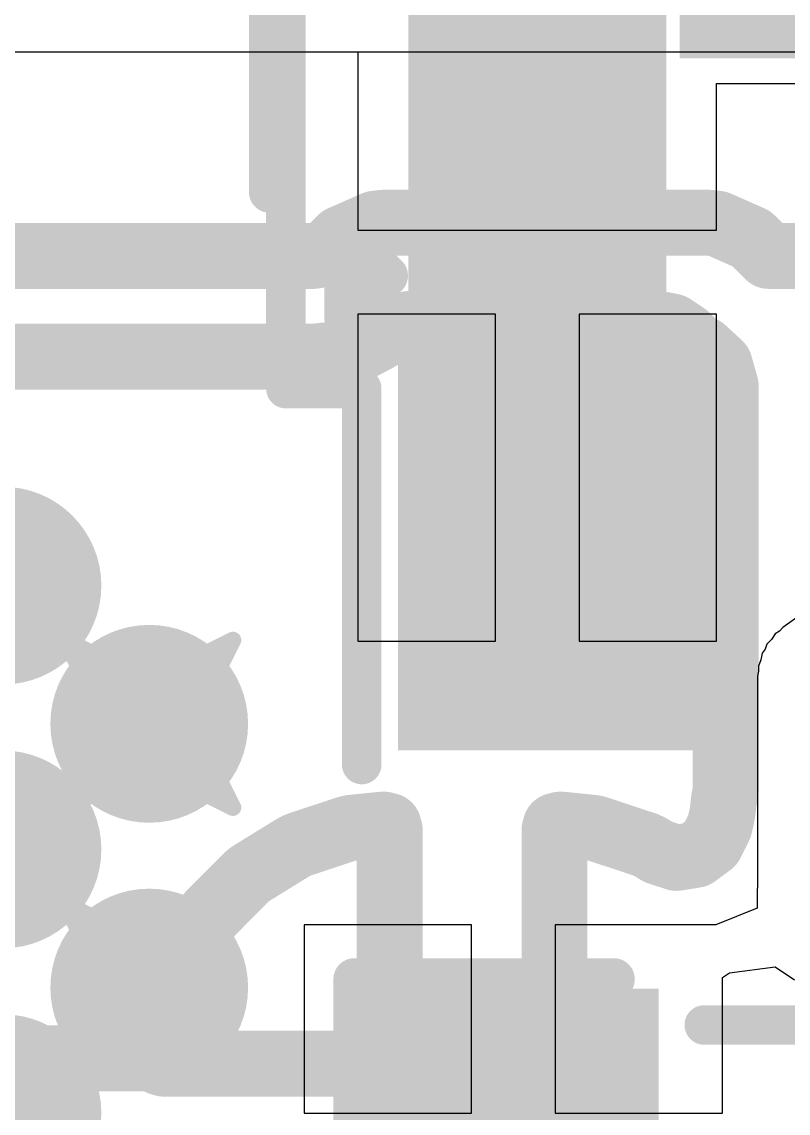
# Model space of a CAD drawing. Header units: inches. Extents: x 0 to 12.4, y -0.6 to 2.2.
# Drawn here: x 0.1353 to 0.2268, y 1.355 to 1.4853 of the extents above; entities that cross this region are included whole.
import ezdxf

# ---------------------------------------------------------------- set-up
doc = ezdxf.new("R2010")
doc.units = ezdxf.units.IN
doc.header["$MEASUREMENT"] = 0
for name, color, linetype in [('Bottom Layer', 5, 'Continuous'), ('Dimension', 6, 'Continuous'), ('Drill Drawing', 1, 'Continuous'), ('Mechanical 4', 56, 'Continuous'), ('Top Layer', 1, 'Continuous'), ('Top Overlay', 2, 'Continuous'), ('Top Paste', 8, 'Continuous'), ('Top Solder', 216, 'Continuous'), ('Via Holes', 16, 'Continuous')]:
    doc.layers.add(name, color=color, linetype=linetype)

# ---------------------------------------------------------------- blocks, each defined once
blk = doc.blocks.new('SOT_89_3_16')
at = {"layer": 'Top Layer'}
for points in [[(-0.0380512, 0.10423225), (0.0380512, 0.10423225), (0.0380512, -0.01505905), (-0.0380512, -0.01505905)], [(-0.0704724, -0.0105315), (-0.0476378, -0.0105315), (-0.0476378, -0.0786417), (-0.0704724, -0.0786417)]]:
    blk.add_hatch(color=1, dxfattribs=at).paths.add_polyline_path(points)
at = {"layer": 'Top Paste'}
for points in [[(-0.0380512, 0.10423225), (0.0380512, 0.10423225), (0.0380512, -0.01505905), (-0.0380512, -0.01505905)], [(-0.0704724, -0.0105315), (-0.0476378, -0.0105315), (-0.0476378, -0.0786417), (-0.0704724, -0.0786417)]]:
    blk.add_hatch(color=8, dxfattribs=at).paths.add_polyline_path(points)
at = {"layer": 'Top Solder'}
for points in [[(-0.0420512, 0.10823225), (0.0420512, 0.10823225), (0.0420512, -0.01905905), (-0.0420512, -0.01905905)], [(-0.0744724, -0.0065315), (-0.0436378, -0.0065315), (-0.0436378, -0.0826417), (-0.0744724, -0.0826417)]]:
    blk.add_hatch(color=216, dxfattribs=at).paths.add_polyline_path(points)
at = {"layer": 'Top Overlay'}
for points in [[(-0.0910001, -0.035, 0.005, 0.005, 0), (-0.0910001, 0.068, 0.005, 0.005, 0)], [(-0.0820001, -0.04, 0.005, 0.005, 0), (-0.0770001, -0.045, 0.005, 0.005, 0)], [(-0.0820001, -0.05, 0.005, 0.005, 0), (-0.0820001, -0.04, 0.005, 0.005, 0)], [(-0.0820001, -0.05, 0.005, 0.005, 0), (-0.0770001, -0.045, 0.005, 0.005, 0)]]:
    blk.add_lwpolyline(points, format="xyseb", dxfattribs=at)
for points in [[(-0.0922501, -0.035, 0.0025, 0.0025, 1), (-0.0897501, -0.035, 0.0025, 0.0025, 1)], [(-0.0832501, -0.04, 0.0025, 0.0025, 1), (-0.0807501, -0.04, 0.0025, 0.0025, 1)], [(-0.0832501, -0.04, 0.0025, 0.0025, 1), (-0.0807501, -0.04, 0.0025, 0.0025, 1)], [(-0.0782501, -0.045, 0.0025, 0.0025, 1), (-0.0757501, -0.045, 0.0025, 0.0025, 1)], [(-0.0782501, -0.045, 0.0025, 0.0025, 1), (-0.0757501, -0.045, 0.0025, 0.0025, 1)], [(-0.0832501, -0.05, 0.0025, 0.0025, 1), (-0.0807501, -0.05, 0.0025, 0.0025, 1)], [(-0.0832501, -0.05, 0.0025, 0.0025, 1), (-0.0807501, -0.05, 0.0025, 0.0025, 1)]]:
    blk.add_lwpolyline(points, format="xyseb", close=True, dxfattribs=at)
blk = doc.blocks.new('CAP_0603_65')
at = {"layer": 'Top Layer'}
for points in [[(-0.015, 0.0175), (-0.015, -0.0175), (-0.045, -0.0175), (-0.045, 0.0175)], [(0.045, 0.0175), (0.045, -0.0175), (0.015, -0.0175), (0.015, 0.0175)]]:
    blk.add_hatch(color=1, dxfattribs=at).paths.add_polyline_path(points)
at = {"layer": 'Top Paste'}
for points in [[(-0.015, 0.0175), (-0.015, -0.0175), (-0.045, -0.0175), (-0.045, 0.0175)], [(0.045, 0.0175), (0.045, -0.0175), (0.015, -0.0175), (0.015, 0.0175)]]:
    blk.add_hatch(color=8, dxfattribs=at).paths.add_polyline_path(points)
at = {"layer": 'Top Solder'}
for points in [[(-0.0126378, 0.0198622), (-0.0126378, -0.0198622), (-0.0473622, -0.0198622), (-0.0473622, 0.0198622)], [(0.0473622, 0.0198622), (0.0473622, -0.0198622), (0.0126378, -0.0198622), (0.0126378, 0.0198622)]]:
    blk.add_hatch(color=216, dxfattribs=at).paths.add_polyline_path(points)
at = {"layer": 'Top Overlay'}
for points in [[(-0.049, 0.021, 0.005, 0.005, 0), (-0.018, 0.021, 0.005, 0.005, 0)], [(-0.049, -0.021, 0.005, 0.005, 0), (-0.049, 0.021, 0.005, 0.005, 0)], [(0.018, 0.021, 0.005, 0.005, 0), (0.049, 0.021, 0.005, 0.005, 0)], [(0.049, -0.021, 0.005, 0.005, 0), (0.049, 0.021, 0.005, 0.005, 0)], [(-0.049, -0.021, 0.005, 0.005, 0), (-0.018, -0.021, 0.005, 0.005, 0)], [(0.018, -0.021, 0.005, 0.005, 0), (0.049, -0.021, 0.005, 0.005, 0)]]:
    blk.add_lwpolyline(points, format="xyseb", dxfattribs=at)
for points in [[(-0.05025, 0.021, 0.0025, 0.0025, 1), (-0.04775, 0.021, 0.0025, 0.0025, 1)], [(-0.05025, 0.021, 0.0025, 0.0025, 1), (-0.04775, 0.021, 0.0025, 0.0025, 1)], [(-0.01925, 0.021, 0.0025, 0.0025, 1), (-0.01675, 0.021, 0.0025, 0.0025, 1)], [(0.01675, 0.021, 0.0025, 0.0025, 1), (0.01925, 0.021, 0.0025, 0.0025, 1)], [(0.04775, 0.021, 0.0025, 0.0025, 1), (0.05025, 0.021, 0.0025, 0.0025, 1)], [(0.04775, 0.021, 0.0025, 0.0025, 1), (0.05025, 0.021, 0.0025, 0.0025, 1)], [(-0.05025, -0.021, 0.0025, 0.0025, 1), (-0.04775, -0.021, 0.0025, 0.0025, 1)], [(-0.05025, -0.021, 0.0025, 0.0025, 1), (-0.04775, -0.021, 0.0025, 0.0025, 1)], [(-0.01925, -0.021, 0.0025, 0.0025, 1), (-0.01675, -0.021, 0.0025, 0.0025, 1)], [(0.01675, -0.021, 0.0025, 0.0025, 1), (0.01925, -0.021, 0.0025, 0.0025, 1)], [(0.04775, -0.021, 0.0025, 0.0025, 1), (0.05025, -0.021, 0.0025, 0.0025, 1)], [(0.04775, -0.021, 0.0025, 0.0025, 1), (0.05025, -0.021, 0.0025, 0.0025, 1)]]:
    blk.add_lwpolyline(points, format="xyseb", close=True, dxfattribs=at)

msp = doc.modelspace()

# ---------------------------------------------------------------- hatches: boundary and pattern name
at = {"layer": 'Bottom Layer'}
h = msp.add_hatch(color=5, dxfattribs=at)
edge = h.paths.add_edge_path()
edge.add_arc((0.1504961, 1.4014881), 0.011811, 0, 360)
h = msp.add_hatch(color=5, dxfattribs=at)
edge = h.paths.add_edge_path()
edge.add_arc((0.1504961, 1.3699921), 0.011811, 0, 360)
at = {"layer": 'Dimension'}
msp.add_hatch(color=6, dxfattribs=at).paths.add_polyline_path([(0.18021075, 1.44948485), (0.21564385, 1.44948485), (0.21564385, 1.39830375), (0.18021075, 1.39830375)])
h = msp.add_hatch(color=6, dxfattribs=at)
edge = h.paths.add_edge_path()
edge.add_arc((0.1329667, 1.4179887), 0.011811, 0, 360)
h = msp.add_hatch(color=6, dxfattribs=at)
edge = h.paths.add_edge_path()
edge.add_arc((0.1329667, 1.3864927), 0.011811, 0, 360)
h = msp.add_hatch(color=6, dxfattribs=at)
edge = h.paths.add_edge_path()
edge.add_arc((0.1329667, 1.3549966), 0.011811, 0, 360)
at = {"layer": 'Top Layer'}
h = msp.add_hatch(color=1, dxfattribs=at)
edge = h.paths.add_edge_path()
edge.add_arc((0.1504961, 1.4014881), 0.011811, 0, 360)
h = msp.add_hatch(color=1, dxfattribs=at)
edge = h.paths.add_edge_path()
edge.add_arc((0.1504961, 1.3699921), 0.011811, 0, 360)
at = {"layer": 'Via Holes'}
h = msp.add_hatch(color=7, dxfattribs=at)
edge = h.paths.add_edge_path()
edge.add_arc((0.1504961, 1.4014881), 0.0059055, 0, 360)
h = msp.add_hatch(color=7, dxfattribs=at)
edge = h.paths.add_edge_path()
edge.add_arc((0.1504961, 1.3699921), 0.0059055, 0, 360)

# ---------------------------------------------------------------- linework, layer by layer
at = {"layer": 'Bottom Layer'}
msp.add_line((0.05, 1.4817409), (0.4138629, 1.4817409), dxfattribs=at)
at = {"layer": 'Dimension'}
for points in [[(0.1736559, 1.4595232, 0.007874, 0.007874, 0), (0.1772547, 1.4611122, 0.007874, 0.007874, 0)], [(0.1772547, 1.4611122, 0.007874, 0.007874, 0), (0.1772549, 1.4611123, 0.007874, 0.007874, 0)], [(0.1772549, 1.4611123, 0.007874, 0.007874, 0), (0.1774552, 1.4612007, 0.007874, 0.007874, 0)], [(0.1774552, 1.4612007, 0.007874, 0.007874, 0), (0.1776728, 1.461226, 0.007874, 0.007874, 0)], [(0.1776728, 1.461226, 0.007874, 0.007874, 0), (0.1776729, 1.461226, 0.007874, 0.007874, 0)], [(0.1776729, 1.461226, 0.007874, 0.007874, 0), (0.1783605, 1.4613057, 0.007874, 0.007874, 0)], [(0.1783605, 1.4613057, 0.007874, 0.007874, 0), (0.1783608, 1.4613058, 0.007874, 0.007874, 0)], [(0.1783608, 1.4613058, 0.007874, 0.007874, 0), (0.1784445, 1.4613155, 0.007874, 0.007874, 0)], [(0.1784445, 1.4613155, 0.007874, 0.007874, 0), (0.1785282, 1.4613155, 0.007874, 0.007874, 0)], [(0.1785282, 1.4613155, 0.007874, 0.007874, 0), (0.1785289, 1.4613155, 0.007874, 0.007874, 0)], [(0.1785289, 1.4613155, 0.007874, 0.007874, 0), (0.2173258, 1.4613155, 0.007874, 0.007874, 0)], [(0.2173258, 1.4613155, 0.007874, 0.007874, 0), (0.2174102, 1.4613155, 0.007874, 0.007874, 0)], [(0.2174102, 1.4613155, 0.007874, 0.007874, 0), (0.2174933, 1.4613059, 0.007874, 0.007874, 0)], [(0.2174933, 1.4613059, 0.007874, 0.007874, 0), (0.217494, 1.4613058, 0.007874, 0.007874, 0)], [(0.217494, 1.4613058, 0.007874, 0.007874, 0), (0.2181818, 1.461226, 0.007874, 0.007874, 0)], [(0.2181818, 1.461226, 0.007874, 0.007874, 0), (0.218182, 1.461226, 0.007874, 0.007874, 0)], [(0.218182, 1.461226, 0.007874, 0.007874, 0), (0.2183994, 1.4612007, 0.007874, 0.007874, 0)], [(0.2183994, 1.4612007, 0.007874, 0.007874, 0), (0.2185996, 1.4611124, 0.007874, 0.007874, 0)], [(0.2185996, 1.4611124, 0.007874, 0.007874, 0), (0.2185997, 1.4611123, 0.007874, 0.007874, 0)], [(0.2185997, 1.4611123, 0.007874, 0.007874, 0), (0.2221987, 1.4595232, 0.007874, 0.007874, 0)], [(0.173409, 1.4594142, 0.007874, 0.007874, 0), (0.1736558, 1.4595232, 0.007874, 0.007874, 0)], [(0.1736558, 1.4595232, 0.007874, 0.007874, 0), (0.1736559, 1.4595232, 0.007874, 0.007874, 0)], [(0.2221987, 1.4595232, 0.007874, 0.007874, 0), (0.2224456, 1.4594142, 0.007874, 0.007874, 0)], [(0.1712618, 1.4575806, 0.007874, 0.007874, 0), (0.172207, 1.4582121, 0.007874, 0.007874, 0)], [(0.172207, 1.4582121, 0.007874, 0.007874, 0), (0.1732181, 1.4592233, 0.007874, 0.007874, 0)], [(0.1732181, 1.4592233, 0.007874, 0.007874, 0), (0.1732182, 1.4592234, 0.007874, 0.007874, 0)], [(0.1732182, 1.4592234, 0.007874, 0.007874, 0), (0.173409, 1.4594142, 0.007874, 0.007874, 0)], [(0.2224456, 1.4594142, 0.007874, 0.007874, 0), (0.2226365, 1.4592233, 0.007874, 0.007874, 0)], [(0.2226365, 1.4592233, 0.007874, 0.007874, 0), (0.224501, 1.4573588, 0.007874, 0.007874, 0)], [(0.0347325, 1.4573588, 0.007874, 0.007874, 0), (0.1701469, 1.4573588, 0.007874, 0.007874, 0)], [(0.1701469, 1.4573588, 0.007874, 0.007874, 0), (0.1712618, 1.4575806, 0.007874, 0.007874, 0)], [(0.224501, 1.4573588, 0.007874, 0.007874, 0), (0.2313919, 1.4573588, 0.007874, 0.007874, 0)], [(0.1790352, 1.4483272, 0.007874, 0.007874, 0), (0.180412, 1.4490415, 0.007874, 0.007874, 0)], [(0.180412, 1.4490415, 0.007874, 0.007874, 0), (0.1819433, 1.449288, 0.007874, 0.007874, 0)], [(0.1819433, 1.449288, 0.007874, 0.007874, 0), (0.2111213, 1.449288, 0.007874, 0.007874, 0)], [(0.2111213, 1.449288, 0.007874, 0.007874, 0), (0.2129896, 1.4489163, 0.007874, 0.007874, 0)], [(0.177944, 1.44758, 0.007874, 0.007874, 0), (0.1788891, 1.4482116, 0.007874, 0.007874, 0)], [(0.1788891, 1.4482116, 0.007874, 0.007874, 0), (0.178982, 1.4482879, 0.007874, 0.007874, 0)], [(0.178982, 1.4482879, 0.007874, 0.007874, 0), (0.1790352, 1.4483272, 0.007874, 0.007874, 0)], [(0.2129896, 1.4489163, 0.007874, 0.007874, 0), (0.2145733, 1.4478581, 0.007874, 0.007874, 0)], [(0.2145733, 1.4478581, 0.007874, 0.007874, 0), (0.2157939, 1.4466375, 0.007874, 0.007874, 0)], [(0.1736083, 1.4457841, 0.007874, 0.007874, 0), (0.1758646, 1.4464686, 0.007874, 0.007874, 0)], [(0.1758646, 1.4464686, 0.007874, 0.007874, 0), (0.177944, 1.44758, 0.007874, 0.007874, 0)], [(0.2157939, 1.4466375, 0.007874, 0.007874, 0), (0.2163727, 1.4463426, 0.007874, 0.007874, 0)], [(0.0347325, 1.4453313, 0.007874, 0.007874, 0), (0.1700268, 1.4453313, 0.007874, 0.007874, 0)], [(0.1700268, 1.4453313, 0.007874, 0.007874, 0), (0.1701469, 1.4453313, 0.007874, 0.007874, 0)], [(0.1701469, 1.4453313, 0.007874, 0.007874, 0), (0.1724933, 1.4455624, 0.007874, 0.007874, 0)], [(0.1724933, 1.4455624, 0.007874, 0.007874, 0), (0.1736083, 1.4457841, 0.007874, 0.007874, 0)], [(0.2163727, 1.4463426, 0.007874, 0.007874, 0), (0.2166988, 1.4461765, 0.007874, 0.007874, 0)], [(0.2166988, 1.4461765, 0.007874, 0.007874, 0), (0.2186449, 1.4443774, 0.007874, 0.007874, 0)], [(0.2186449, 1.4443774, 0.007874, 0.007874, 0), (0.2193643, 1.4418267, 0.007874, 0.007874, 0)], [(0.2193643, 1.3938176, 0.007874, 0.007874, 0), (0.2193643, 1.4418267, 0.007874, 0.007874, 0)], [(0.2192473, 1.392779, 0.007874, 0.007874, 0), (0.2193643, 1.3938176, 0.007874, 0.007874, 0)], [(0.2190039, 1.3910682, 0.007874, 0.007874, 0), (0.219142, 1.3922935, 0.007874, 0.007874, 0)], [(0.219142, 1.3922937, 0.007874, 0.007874, 0), (0.2191727, 1.3925657, 0.007874, 0.007874, 0)], [(0.219142, 1.3922935, 0.007874, 0.007874, 0), (0.219142, 1.3922937, 0.007874, 0.007874, 0)], [(0.2191727, 1.3925657, 0.007874, 0.007874, 0), (0.2192473, 1.392779, 0.007874, 0.007874, 0)], [(0.2186224, 1.389259, 0.007874, 0.007874, 0), (0.2189122, 1.3905289, 0.007874, 0.007874, 0)], [(0.2189122, 1.3905289, 0.007874, 0.007874, 0), (0.2190039, 1.3910682, 0.007874, 0.007874, 0)], [(0.1746648, 1.3890732, 0.007874, 0.007874, 0), (0.1781853, 1.3894328, 0.007874, 0.007874, 0)], [(0.1781853, 1.3894328, 0.007874, 0.007874, 0), (0.1784326, 1.3894454, 0.007874, 0.007874, 0)], [(0.1784326, 1.3894454, 0.007874, 0.007874, 0), (0.1785838, 1.3894454, 0.007874, 0.007874, 0)], [(0.1785838, 1.3894454, 0.007874, 0.007874, 0), (0.1790907, 1.3893096, 0.007874, 0.007874, 0)], [(0.1790907, 1.3893096, 0.007874, 0.007874, 0), (0.1792265, 1.3888026, 0.007874, 0.007874, 0)], [(0.1989116, 1.3888027, 0.007874, 0.007874, 0), (0.1990474, 1.3893096, 0.007874, 0.007874, 0)], [(0.1990474, 1.3893096, 0.007874, 0.007874, 0), (0.1995543, 1.3894454, 0.007874, 0.007874, 0)], [(0.1995543, 1.3894454, 0.007874, 0.007874, 0), (0.1997056, 1.3894454, 0.007874, 0.007874, 0)], [(0.1997056, 1.3894454, 0.007874, 0.007874, 0), (0.1999527, 1.3894329, 0.007874, 0.007874, 0)], [(0.1999527, 1.3894329, 0.007874, 0.007874, 0), (0.2034735, 1.3890732, 0.007874, 0.007874, 0)], [(0.2175995, 1.3872033, 0.007874, 0.007874, 0), (0.2186224, 1.389259, 0.007874, 0.007874, 0)], [(0.1683357, 1.3870368, 0.007874, 0.007874, 0), (0.1741463, 1.3889622, 0.007874, 0.007874, 0)], [(0.1741463, 1.3889622, 0.007874, 0.007874, 0), (0.1746648, 1.3890732, 0.007874, 0.007874, 0)], [(0.1792265, 1.3615449, 0.007874, 0.007874, 0), (0.1792265, 1.3888026, 0.007874, 0.007874, 0)], [(0.1989116, 1.3133166, 0.007874, 0.007874, 0), (0.1989116, 1.3888027, 0.007874, 0.007874, 0)], [(0.2034735, 1.3890732, 0.007874, 0.007874, 0), (0.2039915, 1.3889623, 0.007874, 0.007874, 0)], [(0.2039915, 1.3889623, 0.007874, 0.007874, 0), (0.2098023, 1.3870368, 0.007874, 0.007874, 0)], [(0.1626289, 1.3835938, 0.007874, 0.007874, 0), (0.1678236, 1.386798, 0.007874, 0.007874, 0)], [(0.1678236, 1.386798, 0.007874, 0.007874, 0), (0.1683357, 1.3870368, 0.007874, 0.007874, 0)], [(0.2098023, 1.3870368, 0.007874, 0.007874, 0), (0.2103144, 1.386798, 0.007874, 0.007874, 0)], [(0.2103144, 1.386798, 0.007874, 0.007874, 0), (0.2113, 1.38619, 0.007874, 0.007874, 0)], [(0.21575, 1.3858426, 0.007874, 0.007874, 0), (0.2175995, 1.3872033, 0.007874, 0.007874, 0)], [(0.2113, 1.38619, 0.007874, 0.007874, 0), (0.2134829, 1.385478, 0.007874, 0.007874, 0)], [(0.2134829, 1.385478, 0.007874, 0.007874, 0), (0.21575, 1.3858426, 0.007874, 0.007874, 0)], [(0.1578697, 1.3789274, 0.007874, 0.007874, 0), (0.1621855, 1.3832432, 0.007874, 0.007874, 0)], [(0.1621855, 1.3832432, 0.007874, 0.007874, 0), (0.1626289, 1.3835938, 0.007874, 0.007874, 0)], [(0.1575191, 1.3784841, 0.007874, 0.007874, 0), (0.1578697, 1.3789274, 0.007874, 0.007874, 0)], [(0.154315, 1.3732893, 0.007874, 0.007874, 0), (0.1575191, 1.3784841, 0.007874, 0.007874, 0)], [(0.1521506, 1.3669663, 0.007874, 0.007874, 0), (0.1540761, 1.3727772, 0.007874, 0.007874, 0)], [(0.1540761, 1.3727772, 0.007874, 0.007874, 0), (0.154315, 1.3732893, 0.007874, 0.007874, 0)], [(0.1520398, 1.3664484, 0.007874, 0.007874, 0), (0.1521506, 1.3669663, 0.007874, 0.007874, 0)], [(0.15168, 1.3629275, 0.007874, 0.007874, 0), (0.1520398, 1.3664484, 0.007874, 0.007874, 0)], [(0.1516675, 1.3626804, 0.007874, 0.007874, 0), (0.15168, 1.3629275, 0.007874, 0.007874, 0)], [(0.1516675, 1.3615449, 0.007874, 0.007874, 0), (0.1516675, 1.3626804, 0.007874, 0.007874, 0)], [(0.0089706, 1.3615449, 0.007874, 0.007874, 0), (0.1516675, 1.3615449, 0.007874, 0.007874, 0)], [(0.0089706, 1.3615449, 0.007874, 0.007874, 0), (0.1516675, 1.3615449, 0.007874, 0.007874, 0)], [(0.1516675, 1.3615449, 0.007874, 0.007874, 0), (0.1518033, 1.361038, 0.007874, 0.007874, 0)], [(0.1518033, 1.361038, 0.007874, 0.007874, 0), (0.1523102, 1.3609021, 0.007874, 0.007874, 0)], [(0.1523102, 1.3609021, 0.007874, 0.007874, 0), (0.1785838, 1.3609021, 0.007874, 0.007874, 0)], [(0.1785838, 1.3609021, 0.007874, 0.007874, 0), (0.1790907, 1.361038, 0.007874, 0.007874, 0)], [(0.1790907, 1.361038, 0.007874, 0.007874, 0), (0.1792265, 1.3615449, 0.007874, 0.007874, 0)]]:
    msp.add_lwpolyline(points, format="xyseb", dxfattribs=at)
for points in [[(0.1752862, 1.4611122, 0.003937, 0.003937, 1), (0.1792232, 1.4611122, 0.003937, 0.003937, 1)], [(0.1752862, 1.4611122, 0.003937, 0.003937, 1), (0.1792232, 1.4611122, 0.003937, 0.003937, 1)], [(0.1752864, 1.4611123, 0.003937, 0.003937, 1), (0.1792234, 1.4611123, 0.003937, 0.003937, 1)], [(0.1752864, 1.4611123, 0.003937, 0.003937, 1), (0.1792234, 1.4611123, 0.003937, 0.003937, 1)], [(0.1754867, 1.4612007, 0.003937, 0.003937, 1), (0.1794237, 1.4612007, 0.003937, 0.003937, 1)], [(0.1754867, 1.4612007, 0.003937, 0.003937, 1), (0.1794237, 1.4612007, 0.003937, 0.003937, 1)], [(0.1757043, 1.461226, 0.003937, 0.003937, 1), (0.1796413, 1.461226, 0.003937, 0.003937, 1)], [(0.1757043, 1.461226, 0.003937, 0.003937, 1), (0.1796413, 1.461226, 0.003937, 0.003937, 1)], [(0.1757044, 1.461226, 0.003937, 0.003937, 1), (0.1796414, 1.461226, 0.003937, 0.003937, 1)], [(0.1757044, 1.461226, 0.003937, 0.003937, 1), (0.1796414, 1.461226, 0.003937, 0.003937, 1)], [(0.176392, 1.4613057, 0.003937, 0.003937, 1), (0.180329, 1.4613057, 0.003937, 0.003937, 1)], [(0.176392, 1.4613057, 0.003937, 0.003937, 1), (0.180329, 1.4613057, 0.003937, 0.003937, 1)], [(0.1763923, 1.4613058, 0.003937, 0.003937, 1), (0.1803293, 1.4613058, 0.003937, 0.003937, 1)], [(0.1763923, 1.4613058, 0.003937, 0.003937, 1), (0.1803293, 1.4613058, 0.003937, 0.003937, 1)], [(0.176476, 1.4613155, 0.003937, 0.003937, 1), (0.180413, 1.4613155, 0.003937, 0.003937, 1)], [(0.176476, 1.4613155, 0.003937, 0.003937, 1), (0.180413, 1.4613155, 0.003937, 0.003937, 1)], [(0.1765597, 1.4613155, 0.003937, 0.003937, 1), (0.1804967, 1.4613155, 0.003937, 0.003937, 1)], [(0.1765597, 1.4613155, 0.003937, 0.003937, 1), (0.1804967, 1.4613155, 0.003937, 0.003937, 1)], [(0.1765604, 1.4613155, 0.003937, 0.003937, 1), (0.1804974, 1.4613155, 0.003937, 0.003937, 1)], [(0.1765604, 1.4613155, 0.003937, 0.003937, 1), (0.1804974, 1.4613155, 0.003937, 0.003937, 1)], [(0.2153573, 1.4613155, 0.003937, 0.003937, 1), (0.2192943, 1.4613155, 0.003937, 0.003937, 1)], [(0.2153573, 1.4613155, 0.003937, 0.003937, 1), (0.2192943, 1.4613155, 0.003937, 0.003937, 1)], [(0.2154417, 1.4613155, 0.003937, 0.003937, 1), (0.2193787, 1.4613155, 0.003937, 0.003937, 1)], [(0.2154417, 1.4613155, 0.003937, 0.003937, 1), (0.2193787, 1.4613155, 0.003937, 0.003937, 1)], [(0.2155248, 1.4613059, 0.003937, 0.003937, 1), (0.2194618, 1.4613059, 0.003937, 0.003937, 1)], [(0.2155248, 1.4613059, 0.003937, 0.003937, 1), (0.2194618, 1.4613059, 0.003937, 0.003937, 1)], [(0.2155255, 1.4613058, 0.003937, 0.003937, 1), (0.2194625, 1.4613058, 0.003937, 0.003937, 1)], [(0.2155255, 1.4613058, 0.003937, 0.003937, 1), (0.2194625, 1.4613058, 0.003937, 0.003937, 1)], [(0.2162133, 1.461226, 0.003937, 0.003937, 1), (0.2201503, 1.461226, 0.003937, 0.003937, 1)], [(0.2162133, 1.461226, 0.003937, 0.003937, 1), (0.2201503, 1.461226, 0.003937, 0.003937, 1)], [(0.2162135, 1.461226, 0.003937, 0.003937, 1), (0.2201505, 1.461226, 0.003937, 0.003937, 1)], [(0.2162135, 1.461226, 0.003937, 0.003937, 1), (0.2201505, 1.461226, 0.003937, 0.003937, 1)], [(0.2164309, 1.4612007, 0.003937, 0.003937, 1), (0.2203679, 1.4612007, 0.003937, 0.003937, 1)], [(0.2164309, 1.4612007, 0.003937, 0.003937, 1), (0.2203679, 1.4612007, 0.003937, 0.003937, 1)], [(0.2166311, 1.4611124, 0.003937, 0.003937, 1), (0.2205681, 1.4611124, 0.003937, 0.003937, 1)], [(0.2166311, 1.4611124, 0.003937, 0.003937, 1), (0.2205681, 1.4611124, 0.003937, 0.003937, 1)], [(0.2166312, 1.4611123, 0.003937, 0.003937, 1), (0.2205682, 1.4611123, 0.003937, 0.003937, 1)], [(0.2166312, 1.4611123, 0.003937, 0.003937, 1), (0.2205682, 1.4611123, 0.003937, 0.003937, 1)], [(0.1716873, 1.4595232, 0.003937, 0.003937, 1), (0.1756243, 1.4595232, 0.003937, 0.003937, 1)], [(0.1716873, 1.4595232, 0.003937, 0.003937, 1), (0.1756243, 1.4595232, 0.003937, 0.003937, 1)], [(0.1716874, 1.4595232, 0.003937, 0.003937, 1), (0.1756244, 1.4595232, 0.003937, 0.003937, 1)], [(0.1716874, 1.4595232, 0.003937, 0.003937, 1), (0.1756244, 1.4595232, 0.003937, 0.003937, 1)], [(0.2202302, 1.4595232, 0.003937, 0.003937, 1), (0.2241672, 1.4595232, 0.003937, 0.003937, 1)], [(0.2202302, 1.4595232, 0.003937, 0.003937, 1), (0.2241672, 1.4595232, 0.003937, 0.003937, 1)], [(0.1702385, 1.4582121, 0.003937, 0.003937, 1), (0.1741755, 1.4582121, 0.003937, 0.003937, 1)], [(0.1702385, 1.4582121, 0.003937, 0.003937, 1), (0.1741755, 1.4582121, 0.003937, 0.003937, 1)], [(0.1712496, 1.4592233, 0.003937, 0.003937, 1), (0.1751866, 1.4592233, 0.003937, 0.003937, 1)], [(0.1712496, 1.4592233, 0.003937, 0.003937, 1), (0.1751866, 1.4592233, 0.003937, 0.003937, 1)], [(0.1712497, 1.4592234, 0.003937, 0.003937, 1), (0.1751867, 1.4592234, 0.003937, 0.003937, 1)], [(0.1712497, 1.4592234, 0.003937, 0.003937, 1), (0.1751867, 1.4592234, 0.003937, 0.003937, 1)], [(0.1714405, 1.4594142, 0.003937, 0.003937, 1), (0.1753775, 1.4594142, 0.003937, 0.003937, 1)], [(0.1714405, 1.4594142, 0.003937, 0.003937, 1), (0.1753775, 1.4594142, 0.003937, 0.003937, 1)], [(0.2204771, 1.4594142, 0.003937, 0.003937, 1), (0.2244141, 1.4594142, 0.003937, 0.003937, 1)], [(0.2204771, 1.4594142, 0.003937, 0.003937, 1), (0.2244141, 1.4594142, 0.003937, 0.003937, 1)], [(0.220668, 1.4592233, 0.003937, 0.003937, 1), (0.224605, 1.4592233, 0.003937, 0.003937, 1)], [(0.220668, 1.4592233, 0.003937, 0.003937, 1), (0.224605, 1.4592233, 0.003937, 0.003937, 1)], [(0.1681784, 1.4573588, 0.003937, 0.003937, 1), (0.1721154, 1.4573588, 0.003937, 0.003937, 1)], [(0.1681784, 1.4573588, 0.003937, 0.003937, 1), (0.1721154, 1.4573588, 0.003937, 0.003937, 1)], [(0.1692933, 1.4575806, 0.003937, 0.003937, 1), (0.1732303, 1.4575806, 0.003937, 0.003937, 1)], [(0.1692933, 1.4575806, 0.003937, 0.003937, 1), (0.1732303, 1.4575806, 0.003937, 0.003937, 1)], [(0.2225325, 1.4573588, 0.003937, 0.003937, 1), (0.2264695, 1.4573588, 0.003937, 0.003937, 1)], [(0.2225325, 1.4573588, 0.003937, 0.003937, 1), (0.2264695, 1.4573588, 0.003937, 0.003937, 1)], [(0.1784435, 1.4490415, 0.003937, 0.003937, 1), (0.1823805, 1.4490415, 0.003937, 0.003937, 1)], [(0.1784435, 1.4490415, 0.003937, 0.003937, 1), (0.1823805, 1.4490415, 0.003937, 0.003937, 1)], [(0.1799748, 1.449288, 0.003937, 0.003937, 1), (0.1839118, 1.449288, 0.003937, 0.003937, 1)], [(0.1799748, 1.449288, 0.003937, 0.003937, 1), (0.1839118, 1.449288, 0.003937, 0.003937, 1)], [(0.2091528, 1.449288, 0.003937, 0.003937, 1), (0.2130898, 1.449288, 0.003937, 0.003937, 1)], [(0.2091528, 1.449288, 0.003937, 0.003937, 1), (0.2130898, 1.449288, 0.003937, 0.003937, 1)], [(0.1769206, 1.4482116, 0.003937, 0.003937, 1), (0.1808576, 1.4482116, 0.003937, 0.003937, 1)], [(0.1769206, 1.4482116, 0.003937, 0.003937, 1), (0.1808576, 1.4482116, 0.003937, 0.003937, 1)], [(0.1770135, 1.4482879, 0.003937, 0.003937, 1), (0.1809505, 1.4482879, 0.003937, 0.003937, 1)], [(0.1770135, 1.4482879, 0.003937, 0.003937, 1), (0.1809505, 1.4482879, 0.003937, 0.003937, 1)], [(0.1770667, 1.4483272, 0.003937, 0.003937, 1), (0.1810037, 1.4483272, 0.003937, 0.003937, 1)], [(0.1770667, 1.4483272, 0.003937, 0.003937, 1), (0.1810037, 1.4483272, 0.003937, 0.003937, 1)], [(0.2110211, 1.4489163, 0.003937, 0.003937, 1), (0.2149581, 1.4489163, 0.003937, 0.003937, 1)], [(0.2110211, 1.4489163, 0.003937, 0.003937, 1), (0.2149581, 1.4489163, 0.003937, 0.003937, 1)], [(0.2126048, 1.4478581, 0.003937, 0.003937, 1), (0.2165418, 1.4478581, 0.003937, 0.003937, 1)], [(0.2126048, 1.4478581, 0.003937, 0.003937, 1), (0.2165418, 1.4478581, 0.003937, 0.003937, 1)], [(0.1738961, 1.4464686, 0.003937, 0.003937, 1), (0.1778331, 1.4464686, 0.003937, 0.003937, 1)], [(0.1738961, 1.4464686, 0.003937, 0.003937, 1), (0.1778331, 1.4464686, 0.003937, 0.003937, 1)], [(0.1759755, 1.44758, 0.003937, 0.003937, 1), (0.1799125, 1.44758, 0.003937, 0.003937, 1)], [(0.1759755, 1.44758, 0.003937, 0.003937, 1), (0.1799125, 1.44758, 0.003937, 0.003937, 1)], [(0.2138254, 1.4466375, 0.003937, 0.003937, 1), (0.2177624, 1.4466375, 0.003937, 0.003937, 1)], [(0.2138254, 1.4466375, 0.003937, 0.003937, 1), (0.2177624, 1.4466375, 0.003937, 0.003937, 1)], [(0.1680583, 1.4453313, 0.003937, 0.003937, 1), (0.1719953, 1.4453313, 0.003937, 0.003937, 1)], [(0.1680583, 1.4453313, 0.003937, 0.003937, 1), (0.1719953, 1.4453313, 0.003937, 0.003937, 1)], [(0.1681784, 1.4453313, 0.003937, 0.003937, 1), (0.1721154, 1.4453313, 0.003937, 0.003937, 1)], [(0.1681784, 1.4453313, 0.003937, 0.003937, 1), (0.1721154, 1.4453313, 0.003937, 0.003937, 1)], [(0.1705248, 1.4455624, 0.003937, 0.003937, 1), (0.1744618, 1.4455624, 0.003937, 0.003937, 1)], [(0.1705248, 1.4455624, 0.003937, 0.003937, 1), (0.1744618, 1.4455624, 0.003937, 0.003937, 1)], [(0.1716398, 1.4457841, 0.003937, 0.003937, 1), (0.1755768, 1.4457841, 0.003937, 0.003937, 1)], [(0.1716398, 1.4457841, 0.003937, 0.003937, 1), (0.1755768, 1.4457841, 0.003937, 0.003937, 1)], [(0.2144042, 1.4463426, 0.003937, 0.003937, 1), (0.2183412, 1.4463426, 0.003937, 0.003937, 1)], [(0.2144042, 1.4463426, 0.003937, 0.003937, 1), (0.2183412, 1.4463426, 0.003937, 0.003937, 1)], [(0.2147303, 1.4461765, 0.003937, 0.003937, 1), (0.2186673, 1.4461765, 0.003937, 0.003937, 1)], [(0.2147303, 1.4461765, 0.003937, 0.003937, 1), (0.2186673, 1.4461765, 0.003937, 0.003937, 1)], [(0.2166764, 1.4443774, 0.003937, 0.003937, 1), (0.2206134, 1.4443774, 0.003937, 0.003937, 1)], [(0.2166764, 1.4443774, 0.003937, 0.003937, 1), (0.2206134, 1.4443774, 0.003937, 0.003937, 1)], [(0.2173958, 1.4418267, 0.003937, 0.003937, 1), (0.2213328, 1.4418267, 0.003937, 0.003937, 1)], [(0.2173958, 1.4418267, 0.003937, 0.003937, 1), (0.2213328, 1.4418267, 0.003937, 0.003937, 1)], [(0.2173958, 1.3938176, 0.003937, 0.003937, 1), (0.2213328, 1.3938176, 0.003937, 0.003937, 1)], [(0.2173958, 1.3938176, 0.003937, 0.003937, 1), (0.2213328, 1.3938176, 0.003937, 0.003937, 1)], [(0.2171735, 1.3922937, 0.003937, 0.003937, 1), (0.2211105, 1.3922937, 0.003937, 0.003937, 1)], [(0.2171735, 1.3922937, 0.003937, 0.003937, 1), (0.2211105, 1.3922937, 0.003937, 0.003937, 1)], [(0.2171735, 1.3922935, 0.003937, 0.003937, 1), (0.2211105, 1.3922935, 0.003937, 0.003937, 1)], [(0.2171735, 1.3922935, 0.003937, 0.003937, 1), (0.2211105, 1.3922935, 0.003937, 0.003937, 1)], [(0.2172042, 1.3925657, 0.003937, 0.003937, 1), (0.2211412, 1.3925657, 0.003937, 0.003937, 1)], [(0.2172042, 1.3925657, 0.003937, 0.003937, 1), (0.2211412, 1.3925657, 0.003937, 0.003937, 1)], [(0.2172788, 1.392779, 0.003937, 0.003937, 1), (0.2212158, 1.392779, 0.003937, 0.003937, 1)], [(0.2172788, 1.392779, 0.003937, 0.003937, 1), (0.2212158, 1.392779, 0.003937, 0.003937, 1)], [(0.2169437, 1.3905289, 0.003937, 0.003937, 1), (0.2208807, 1.3905289, 0.003937, 0.003937, 1)], [(0.2169437, 1.3905289, 0.003937, 0.003937, 1), (0.2208807, 1.3905289, 0.003937, 0.003937, 1)], [(0.2170354, 1.3910682, 0.003937, 0.003937, 1), (0.2209724, 1.3910682, 0.003937, 0.003937, 1)], [(0.2170354, 1.3910682, 0.003937, 0.003937, 1), (0.2209724, 1.3910682, 0.003937, 0.003937, 1)], [(0.1762168, 1.3894328, 0.003937, 0.003937, 1), (0.1801538, 1.3894328, 0.003937, 0.003937, 1)], [(0.1762168, 1.3894328, 0.003937, 0.003937, 1), (0.1801538, 1.3894328, 0.003937, 0.003937, 1)], [(0.1764641, 1.3894454, 0.003937, 0.003937, 1), (0.1804011, 1.3894454, 0.003937, 0.003937, 1)], [(0.1764641, 1.3894454, 0.003937, 0.003937, 1), (0.1804011, 1.3894454, 0.003937, 0.003937, 1)], [(0.1766153, 1.3894454, 0.003937, 0.003937, 1), (0.1805523, 1.3894454, 0.003937, 0.003937, 1)], [(0.1766153, 1.3894454, 0.003937, 0.003937, 1), (0.1805523, 1.3894454, 0.003937, 0.003937, 1)], [(0.1771222, 1.3893096, 0.003937, 0.003937, 1), (0.1810592, 1.3893096, 0.003937, 0.003937, 1)], [(0.1771222, 1.3893096, 0.003937, 0.003937, 1), (0.1810592, 1.3893096, 0.003937, 0.003937, 1)], [(0.1970789, 1.3893096, 0.003937, 0.003937, 1), (0.2010159, 1.3893096, 0.003937, 0.003937, 1)], [(0.1970789, 1.3893096, 0.003937, 0.003937, 1), (0.2010159, 1.3893096, 0.003937, 0.003937, 1)], [(0.1975858, 1.3894454, 0.003937, 0.003937, 1), (0.2015228, 1.3894454, 0.003937, 0.003937, 1)], [(0.1975858, 1.3894454, 0.003937, 0.003937, 1), (0.2015228, 1.3894454, 0.003937, 0.003937, 1)], [(0.1977371, 1.3894454, 0.003937, 0.003937, 1), (0.2016741, 1.3894454, 0.003937, 0.003937, 1)], [(0.1977371, 1.3894454, 0.003937, 0.003937, 1), (0.2016741, 1.3894454, 0.003937, 0.003937, 1)], [(0.1979842, 1.3894329, 0.003937, 0.003937, 1), (0.2019212, 1.3894329, 0.003937, 0.003937, 1)], [(0.1979842, 1.3894329, 0.003937, 0.003937, 1), (0.2019212, 1.3894329, 0.003937, 0.003937, 1)], [(0.2166539, 1.389259, 0.003937, 0.003937, 1), (0.2205909, 1.389259, 0.003937, 0.003937, 1)], [(0.2166539, 1.389259, 0.003937, 0.003937, 1), (0.2205909, 1.389259, 0.003937, 0.003937, 1)], [(0.1721778, 1.3889622, 0.003937, 0.003937, 1), (0.1761148, 1.3889622, 0.003937, 0.003937, 1)], [(0.1721778, 1.3889622, 0.003937, 0.003937, 1), (0.1761148, 1.3889622, 0.003937, 0.003937, 1)], [(0.1726963, 1.3890732, 0.003937, 0.003937, 1), (0.1766333, 1.3890732, 0.003937, 0.003937, 1)], [(0.1726963, 1.3890732, 0.003937, 0.003937, 1), (0.1766333, 1.3890732, 0.003937, 0.003937, 1)], [(0.177258, 1.3888026, 0.003937, 0.003937, 1), (0.181195, 1.3888026, 0.003937, 0.003937, 1)], [(0.177258, 1.3888026, 0.003937, 0.003937, 1), (0.181195, 1.3888026, 0.003937, 0.003937, 1)], [(0.1969431, 1.3888027, 0.003937, 0.003937, 1), (0.2008801, 1.3888027, 0.003937, 0.003937, 1)], [(0.1969431, 1.3888027, 0.003937, 0.003937, 1), (0.2008801, 1.3888027, 0.003937, 0.003937, 1)], [(0.201505, 1.3890732, 0.003937, 0.003937, 1), (0.205442, 1.3890732, 0.003937, 0.003937, 1)], [(0.201505, 1.3890732, 0.003937, 0.003937, 1), (0.205442, 1.3890732, 0.003937, 0.003937, 1)], [(0.202023, 1.3889623, 0.003937, 0.003937, 1), (0.20596, 1.3889623, 0.003937, 0.003937, 1)], [(0.202023, 1.3889623, 0.003937, 0.003937, 1), (0.20596, 1.3889623, 0.003937, 0.003937, 1)], [(0.1658551, 1.386798, 0.003937, 0.003937, 1), (0.1697921, 1.386798, 0.003937, 0.003937, 1)], [(0.1658551, 1.386798, 0.003937, 0.003937, 1), (0.1697921, 1.386798, 0.003937, 0.003937, 1)], [(0.1663672, 1.3870368, 0.003937, 0.003937, 1), (0.1703042, 1.3870368, 0.003937, 0.003937, 1)], [(0.1663672, 1.3870368, 0.003937, 0.003937, 1), (0.1703042, 1.3870368, 0.003937, 0.003937, 1)], [(0.2078338, 1.3870368, 0.003937, 0.003937, 1), (0.2117708, 1.3870368, 0.003937, 0.003937, 1)], [(0.2078338, 1.3870368, 0.003937, 0.003937, 1), (0.2117708, 1.3870368, 0.003937, 0.003937, 1)], [(0.2083459, 1.386798, 0.003937, 0.003937, 1), (0.2122829, 1.386798, 0.003937, 0.003937, 1)], [(0.2083459, 1.386798, 0.003937, 0.003937, 1), (0.2122829, 1.386798, 0.003937, 0.003937, 1)], [(0.215631, 1.3872033, 0.003937, 0.003937, 1), (0.219568, 1.3872033, 0.003937, 0.003937, 1)], [(0.215631, 1.3872033, 0.003937, 0.003937, 1), (0.219568, 1.3872033, 0.003937, 0.003937, 1)], [(0.2093315, 1.38619, 0.003937, 0.003937, 1), (0.2132685, 1.38619, 0.003937, 0.003937, 1)], [(0.2093315, 1.38619, 0.003937, 0.003937, 1), (0.2132685, 1.38619, 0.003937, 0.003937, 1)], [(0.2115144, 1.385478, 0.003937, 0.003937, 1), (0.2154514, 1.385478, 0.003937, 0.003937, 1)], [(0.2115144, 1.385478, 0.003937, 0.003937, 1), (0.2154514, 1.385478, 0.003937, 0.003937, 1)], [(0.2137815, 1.3858426, 0.003937, 0.003937, 1), (0.2177185, 1.3858426, 0.003937, 0.003937, 1)], [(0.2137815, 1.3858426, 0.003937, 0.003937, 1), (0.2177185, 1.3858426, 0.003937, 0.003937, 1)], [(0.160217, 1.3832432, 0.003937, 0.003937, 1), (0.164154, 1.3832432, 0.003937, 0.003937, 1)], [(0.160217, 1.3832432, 0.003937, 0.003937, 1), (0.164154, 1.3832432, 0.003937, 0.003937, 1)], [(0.1606604, 1.3835938, 0.003937, 0.003937, 1), (0.1645974, 1.3835938, 0.003937, 0.003937, 1)], [(0.1606604, 1.3835938, 0.003937, 0.003937, 1), (0.1645974, 1.3835938, 0.003937, 0.003937, 1)], [(0.1559012, 1.3789274, 0.003937, 0.003937, 1), (0.1598382, 1.3789274, 0.003937, 0.003937, 1)], [(0.1559012, 1.3789274, 0.003937, 0.003937, 1), (0.1598382, 1.3789274, 0.003937, 0.003937, 1)], [(0.1555506, 1.3784841, 0.003937, 0.003937, 1), (0.1594876, 1.3784841, 0.003937, 0.003937, 1)], [(0.1555506, 1.3784841, 0.003937, 0.003937, 1), (0.1594876, 1.3784841, 0.003937, 0.003937, 1)], [(0.1521076, 1.3727772, 0.003937, 0.003937, 1), (0.1560446, 1.3727772, 0.003937, 0.003937, 1)], [(0.1521076, 1.3727772, 0.003937, 0.003937, 1), (0.1560446, 1.3727772, 0.003937, 0.003937, 1)], [(0.1523465, 1.3732893, 0.003937, 0.003937, 1), (0.1562835, 1.3732893, 0.003937, 0.003937, 1)], [(0.1523465, 1.3732893, 0.003937, 0.003937, 1), (0.1562835, 1.3732893, 0.003937, 0.003937, 1)], [(0.1501821, 1.3669663, 0.003937, 0.003937, 1), (0.1541191, 1.3669663, 0.003937, 0.003937, 1)], [(0.1501821, 1.3669663, 0.003937, 0.003937, 1), (0.1541191, 1.3669663, 0.003937, 0.003937, 1)], [(0.1500713, 1.3664484, 0.003937, 0.003937, 1), (0.1540083, 1.3664484, 0.003937, 0.003937, 1)], [(0.1500713, 1.3664484, 0.003937, 0.003937, 1), (0.1540083, 1.3664484, 0.003937, 0.003937, 1)], [(0.149699, 1.3626804, 0.003937, 0.003937, 1), (0.153636, 1.3626804, 0.003937, 0.003937, 1)], [(0.149699, 1.3626804, 0.003937, 0.003937, 1), (0.153636, 1.3626804, 0.003937, 0.003937, 1)], [(0.1497115, 1.3629275, 0.003937, 0.003937, 1), (0.1536485, 1.3629275, 0.003937, 0.003937, 1)], [(0.1497115, 1.3629275, 0.003937, 0.003937, 1), (0.1536485, 1.3629275, 0.003937, 0.003937, 1)], [(0.149699, 1.3615449, 0.003937, 0.003937, 1), (0.153636, 1.3615449, 0.003937, 0.003937, 1)], [(0.149699, 1.3615449, 0.003937, 0.003937, 1), (0.153636, 1.3615449, 0.003937, 0.003937, 1)], [(0.149699, 1.3615449, 0.003937, 0.003937, 1), (0.153636, 1.3615449, 0.003937, 0.003937, 1)], [(0.149699, 1.3615449, 0.003937, 0.003937, 1), (0.153636, 1.3615449, 0.003937, 0.003937, 1)], [(0.1498348, 1.361038, 0.003937, 0.003937, 1), (0.1537718, 1.361038, 0.003937, 0.003937, 1)], [(0.1498348, 1.361038, 0.003937, 0.003937, 1), (0.1537718, 1.361038, 0.003937, 0.003937, 1)], [(0.1503417, 1.3609021, 0.003937, 0.003937, 1), (0.1542787, 1.3609021, 0.003937, 0.003937, 1)], [(0.1503417, 1.3609021, 0.003937, 0.003937, 1), (0.1542787, 1.3609021, 0.003937, 0.003937, 1)], [(0.1766153, 1.3609021, 0.003937, 0.003937, 1), (0.1805523, 1.3609021, 0.003937, 0.003937, 1)], [(0.1766153, 1.3609021, 0.003937, 0.003937, 1), (0.1805523, 1.3609021, 0.003937, 0.003937, 1)], [(0.1771222, 1.361038, 0.003937, 0.003937, 1), (0.1810592, 1.361038, 0.003937, 0.003937, 1)], [(0.1771222, 1.361038, 0.003937, 0.003937, 1), (0.1810592, 1.361038, 0.003937, 0.003937, 1)], [(0.177258, 1.3615449, 0.003937, 0.003937, 1), (0.181195, 1.3615449, 0.003937, 0.003937, 1)], [(0.177258, 1.3615449, 0.003937, 0.003937, 1), (0.181195, 1.3615449, 0.003937, 0.003937, 1)]]:
    msp.add_lwpolyline(points, format="xyseb", close=True, dxfattribs=at)
at = {"layer": 'Drill Drawing'}
for points in [[(0.1404961, 1.4114881, 0.002, 0.002, 0), (0.1504961, 1.4064881, 0.002, 0.002, 0)], [(0.1404961, 1.4114881, 0.002, 0.002, 0), (0.1454961, 1.4014881, 0.002, 0.002, 0)], [(0.1504961, 1.4064881, 0.002, 0.002, 0), (0.1604961, 1.4114881, 0.002, 0.002, 0)], [(0.1554961, 1.4014881, 0.002, 0.002, 0), (0.1604961, 1.4114881, 0.002, 0.002, 0)], [(0.1404961, 1.3914881, 0.002, 0.002, 0), (0.1454961, 1.4014881, 0.002, 0.002, 0)], [(0.1554961, 1.4014881, 0.002, 0.002, 0), (0.1604961, 1.3914881, 0.002, 0.002, 0)], [(0.1404961, 1.3914881, 0.002, 0.002, 0), (0.1504961, 1.3964881, 0.002, 0.002, 0)], [(0.1504961, 1.3964881, 0.002, 0.002, 0), (0.1604961, 1.3914881, 0.002, 0.002, 0)], [(0.1404961, 1.3799921, 0.002, 0.002, 0), (0.1504961, 1.3749921, 0.002, 0.002, 0)], [(0.1404961, 1.3799921, 0.002, 0.002, 0), (0.1454961, 1.3699921, 0.002, 0.002, 0)], [(0.1504961, 1.3749921, 0.002, 0.002, 0), (0.1604961, 1.3799921, 0.002, 0.002, 0)], [(0.1554961, 1.3699921, 0.002, 0.002, 0), (0.1604961, 1.3799921, 0.002, 0.002, 0)], [(0.1404961, 1.3599921, 0.002, 0.002, 0), (0.1454961, 1.3699921, 0.002, 0.002, 0)], [(0.1554961, 1.3699921, 0.002, 0.002, 0), (0.1604961, 1.3599921, 0.002, 0.002, 0)], [(0.1404961, 1.3599921, 0.002, 0.002, 0), (0.1504961, 1.3649921, 0.002, 0.002, 0)], [(0.1504961, 1.3649921, 0.002, 0.002, 0), (0.1604961, 1.3599921, 0.002, 0.002, 0)]]:
    msp.add_lwpolyline(points, format="xyseb", dxfattribs=at)
for points in [[(0.1399961, 1.4114881, 0.001, 0.001, 1), (0.1409961, 1.4114881, 0.001, 0.001, 1)], [(0.1399961, 1.4114881, 0.001, 0.001, 1), (0.1409961, 1.4114881, 0.001, 0.001, 1)], [(0.1599961, 1.4114881, 0.001, 0.001, 1), (0.1609961, 1.4114881, 0.001, 0.001, 1)], [(0.1599961, 1.4114881, 0.001, 0.001, 1), (0.1609961, 1.4114881, 0.001, 0.001, 1)], [(0.1499961, 1.4064881, 0.001, 0.001, 1), (0.1509961, 1.4064881, 0.001, 0.001, 1)], [(0.1499961, 1.4064881, 0.001, 0.001, 1), (0.1509961, 1.4064881, 0.001, 0.001, 1)], [(0.1449961, 1.4014881, 0.001, 0.001, 1), (0.1459961, 1.4014881, 0.001, 0.001, 1)], [(0.1449961, 1.4014881, 0.001, 0.001, 1), (0.1459961, 1.4014881, 0.001, 0.001, 1)], [(0.1549961, 1.4014881, 0.001, 0.001, 1), (0.1559961, 1.4014881, 0.001, 0.001, 1)], [(0.1549961, 1.4014881, 0.001, 0.001, 1), (0.1559961, 1.4014881, 0.001, 0.001, 1)], [(0.1499961, 1.3964881, 0.001, 0.001, 1), (0.1509961, 1.3964881, 0.001, 0.001, 1)], [(0.1499961, 1.3964881, 0.001, 0.001, 1), (0.1509961, 1.3964881, 0.001, 0.001, 1)], [(0.1399961, 1.3914881, 0.001, 0.001, 1), (0.1409961, 1.3914881, 0.001, 0.001, 1)], [(0.1399961, 1.3914881, 0.001, 0.001, 1), (0.1409961, 1.3914881, 0.001, 0.001, 1)], [(0.1599961, 1.3914881, 0.001, 0.001, 1), (0.1609961, 1.3914881, 0.001, 0.001, 1)], [(0.1599961, 1.3914881, 0.001, 0.001, 1), (0.1609961, 1.3914881, 0.001, 0.001, 1)], [(0.1399961, 1.3799921, 0.001, 0.001, 1), (0.1409961, 1.3799921, 0.001, 0.001, 1)], [(0.1399961, 1.3799921, 0.001, 0.001, 1), (0.1409961, 1.3799921, 0.001, 0.001, 1)], [(0.1599961, 1.3799921, 0.001, 0.001, 1), (0.1609961, 1.3799921, 0.001, 0.001, 1)], [(0.1599961, 1.3799921, 0.001, 0.001, 1), (0.1609961, 1.3799921, 0.001, 0.001, 1)], [(0.1499961, 1.3749921, 0.001, 0.001, 1), (0.1509961, 1.3749921, 0.001, 0.001, 1)], [(0.1499961, 1.3749921, 0.001, 0.001, 1), (0.1509961, 1.3749921, 0.001, 0.001, 1)], [(0.1449961, 1.3699921, 0.001, 0.001, 1), (0.1459961, 1.3699921, 0.001, 0.001, 1)], [(0.1449961, 1.3699921, 0.001, 0.001, 1), (0.1459961, 1.3699921, 0.001, 0.001, 1)], [(0.1549961, 1.3699921, 0.001, 0.001, 1), (0.1559961, 1.3699921, 0.001, 0.001, 1)], [(0.1549961, 1.3699921, 0.001, 0.001, 1), (0.1559961, 1.3699921, 0.001, 0.001, 1)], [(0.1499961, 1.3649921, 0.001, 0.001, 1), (0.1509961, 1.3649921, 0.001, 0.001, 1)], [(0.1499961, 1.3649921, 0.001, 0.001, 1), (0.1509961, 1.3649921, 0.001, 0.001, 1)], [(0.1399961, 1.3599921, 0.001, 0.001, 1), (0.1409961, 1.3599921, 0.001, 0.001, 1)], [(0.1399961, 1.3599921, 0.001, 0.001, 1), (0.1409961, 1.3599921, 0.001, 0.001, 1)], [(0.1599961, 1.3599921, 0.001, 0.001, 1), (0.1609961, 1.3599921, 0.001, 0.001, 1)], [(0.1599961, 1.3599921, 0.001, 0.001, 1), (0.1609961, 1.3599921, 0.001, 0.001, 1)]]:
    msp.add_lwpolyline(points, format="xyseb", close=True, dxfattribs=at)
at = {"layer": 'Mechanical 4'}
for points in [[(0.1668268, 1.4415117, 0.0047244, 0.0047244, 0), (0.1668268, 1.5485983, 0.0047244, 0.0047244, 0)], [(0.1668268, 1.4415117, 0.0047244, 0.0047244, 0), (0.1758819, 1.4415117, 0.0047244, 0.0047244, 0)], [(0.1758819, 1.3966298, 0.0047244, 0.0047244, 0), (0.1758819, 1.4415117, 0.0047244, 0.0047244, 0)], [(0.2168039, 1.3655274, 0.0047244, 0.0047244, 0), (0.2278732, 1.3655274, 0.0047244, 0.0047244, 0)]]:
    msp.add_lwpolyline(points, format="xyseb", dxfattribs=at)
for points in [[(0.1656457, 1.4415117, 0.0023622, 0.0023622, 1), (0.1680079, 1.4415117, 0.0023622, 0.0023622, 1)], [(0.1656457, 1.4415117, 0.0023622, 0.0023622, 1), (0.1680079, 1.4415117, 0.0023622, 0.0023622, 1)], [(0.1747008, 1.4415117, 0.0023622, 0.0023622, 1), (0.177063, 1.4415117, 0.0023622, 0.0023622, 1)], [(0.1747008, 1.4415117, 0.0023622, 0.0023622, 1), (0.177063, 1.4415117, 0.0023622, 0.0023622, 1)], [(0.1747008, 1.3966298, 0.0023622, 0.0023622, 1), (0.177063, 1.3966298, 0.0023622, 0.0023622, 1)], [(0.2156228, 1.3655274, 0.0023622, 0.0023622, 1), (0.217985, 1.3655274, 0.0023622, 0.0023622, 1)], [(0.2266921, 1.3655274, 0.0023622, 0.0023622, 1), (0.2290543, 1.3655274, 0.0023622, 0.0023622, 1)]]:
    msp.add_lwpolyline(points, format="xyseb", close=True, dxfattribs=at)
at = {"layer": 'Top Layer'}
for p, q in [((0.05, 1.4817409), (0.1754331, 1.4817409)), ((0.1754331, 1.4817409), (0.1754331, 1.4604134)), ((0.2182677, 1.4604134), (0.2182677, 1.477941)), ((0.2182677, 1.477941), (0.2289902, 1.477941)), ((0.1754331, 1.4604134), (0.2182677, 1.4604134)), ((0.1918504, 1.4504134), (0.1754331, 1.4504134)), ((0.1754331, 1.4504134), (0.1754331, 1.4113583)), ((0.1918504, 1.4113583), (0.1918504, 1.4504134)), ((0.2182677, 1.4504134), (0.2018504, 1.4504134)), ((0.2018504, 1.4504134), (0.2018504, 1.4113583)), ((0.2182677, 1.4113583), (0.2182677, 1.4504134)), ((0.2289902, 1.4149863), (0.2261936, 1.4130083)), ((0.2261936, 1.4130083), (0.2257746, 1.4125665)), ((0.1754331, 1.4113583), (0.1918504, 1.4113583)), ((0.2018504, 1.4113583), (0.2182677, 1.4113583)), ((0.2248256, 1.4115657), (0.2242775, 1.4109877)), ((0.2252682, 1.4122281), (0.2248256, 1.4115657)), ((0.2257746, 1.4125665), (0.2252682, 1.4122281)), ((0.2240594, 1.4104189), (0.2237211, 1.4099126)), ((0.2242775, 1.4109877), (0.2240594, 1.4104189)), ((0.2235657, 1.4091316), (0.2232804, 1.4083875)), ((0.2237211, 1.4099126), (0.2235657, 1.4091316)), ((0.2232966, 1.4077786), (0.2231778, 1.4071814)), ((0.2232804, 1.4083875), (0.2232966, 1.4077786)), ((0.2231778, 1.4071814), (0.2231779, 1.3842101)), ((0.2231779, 1.3842101), (0.2231109, 1.3794583)), ((0.2231109, 1.3794583), (0.2181779, 1.3775001)), ((0.1889999, 1.3775), (0.169, 1.3775)), ((0.169, 1.3775), (0.169, 1.3549999)), ((0.1889999, 1.3549999), (0.1889999, 1.3775)), ((0.2166016, 1.3775), (0.1989999, 1.3775)), ((0.1989999, 1.3775), (0.1989999, 1.3549999)), ((0.2181779, 1.3775001), (0.2166016, 1.3775)), ((0.2198099, 1.3717381), (0.2252682, 1.3724532)), ((0.2252682, 1.3724532), (0.2275838, 1.3709062)), ((0.219, 1.3711786), (0.2198099, 1.3717381)), ((0.219, 1.3549999), (0.219, 1.3711786)), ((0.169, 1.3549999), (0.1889999, 1.3549999)), ((0.1989999, 1.3549999), (0.219, 1.3549999))]:
    msp.add_line(p, q, dxfattribs=at)

# ---------------------------------------------------------------- block references
for name, p in [('SOT_89_3_16', (0.2559055, 1.5)), ('CAP_0603_65', (0.224, 1.35))]:
    msp.add_blockref(name, p)

doc.saveas('drawing.dxf')
